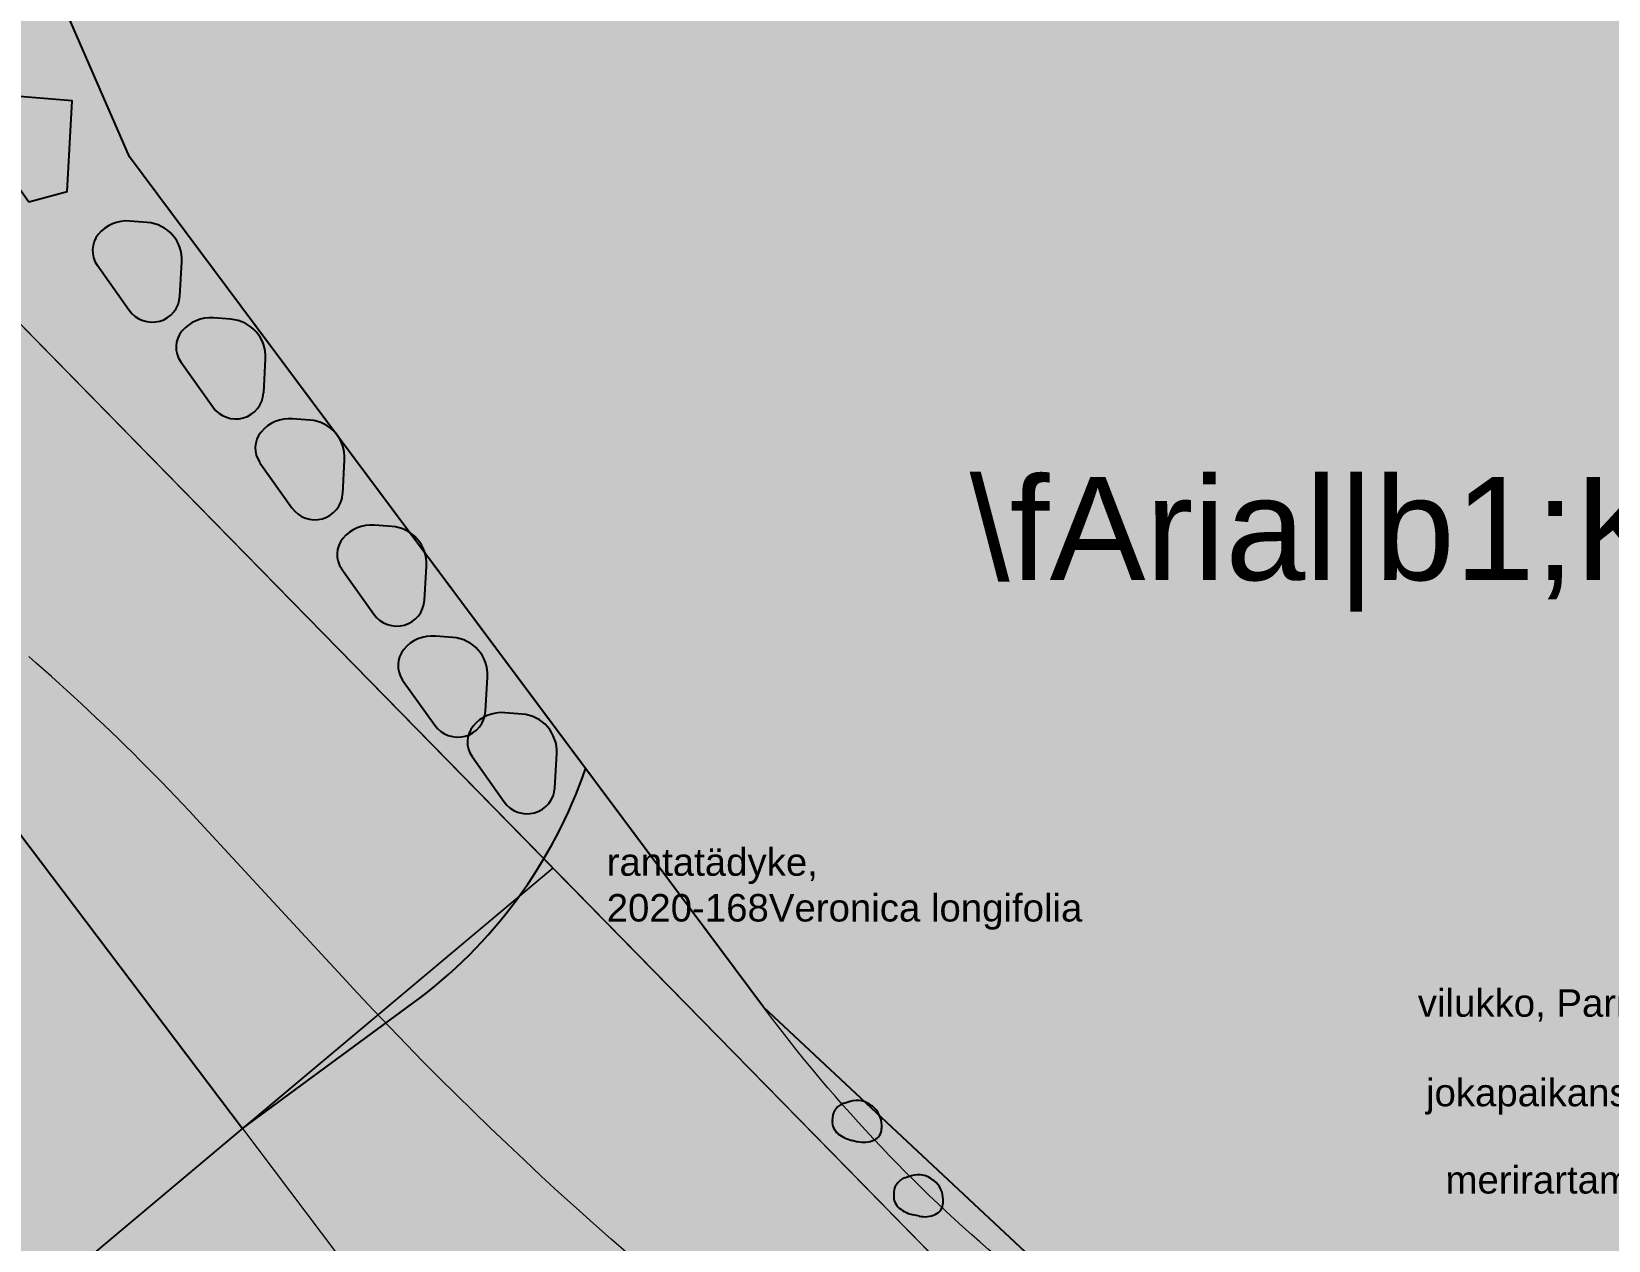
# Model space of a CAD drawing. Header units: metres. Extents: x 68582 to 69192, y 19191 to 19633.
# Drawn here: x 68836.67 to 68848.23, y 19422.76 to 19431.63 of the extents above; entities that cross this region are included whole.
import ezdxf

# ---------------------------------------------------------------- set-up
doc = ezdxf.new("R2010")
doc.units = ezdxf.units.M
doc.layers.get('0').update_dxf_attribs({"lineweight": 15})
doc.layers.add('Kasvillisuus', color=7, linetype='Continuous', lineweight=5)
doc.layers.add('None', color=7, linetype='Continuous', lineweight=5)
doc.styles.add('Arial', font='arial.ttf')

msp = doc.modelspace()

# ---------------------------------------------------------------- hatches: boundary and pattern name
at = {"true_color": 0xd1f0d1, "transparency": 33554687}
msp.add_hatch(color=254, dxfattribs=at).paths.add_polyline_path([(68588.122, 19191.443), (69192.296, 19191.443), (69192.296, 19628.232), (68588.122, 19628.232)], flags=0)
at = {"true_color": 0xffffff, "transparency": 33554687}
for points in [[(68808.569, 19421.48), (68810.969, 19421.334), (68817.46, 19423.44), (68821.08, 19426.27), (68819.7, 19431.4), (68816.1, 19439.6), (68820.697, 19440.086), (68821.08, 19439.982), (68821.624, 19440.203), (68821.921, 19440.66), (68823.518, 19444.501), (68825, 19444.618), (68828.442, 19443.091), (68830.454, 19442.168), (68827.992, 19439.791), (68827.326, 19437.472), (68827.898, 19434.103), (68828.007, 19433.869), (68828.715, 19433.53), (68829.106, 19433.484), (68834.33, 19439.275), (68837.091, 19440.59), (68840.808, 19441.718), (68841.8, 19439), (68839.7, 19438.1), (68835.6, 19434.8), (68834.7, 19432.8), (68835.1, 19431), (68840.496, 19425.49), (68838.219, 19423.58), (68835.136, 19420.991), (68832.917, 19423.183), (68831.316, 19424.433), (68830.601, 19424.494), (68827.702, 19423.479), (68826.712, 19422.889), (68825.308, 19422.423), (68824.014, 19421.885), (68823.664, 19421.359), (68822.141, 19420.424), (68820.711, 19419.916), (68819.817, 19419.384), (68819.464, 19419.002), (68819.569, 19416.869), (68820.647, 19414.953), (68821.216, 19414.438), (68820.68, 19412.69), (68816.445, 19413.091), (68814.393, 19413.286), (68814.393, 19414.438), (68814.835, 19414.4), (68816.131, 19414.699), (68817.336, 19415.42), (68817.343, 19415.689), (68816.502, 19416.568), (68816.173, 19416.858), (68815.855, 19416.858), (68815.193, 19416.486), (68814.237, 19415.934), (68813.581, 19415.555), (68813.417, 19415.309)], [(68825.356, 19422.439), (68826.712, 19422.889), (68826.613, 19422.697), (68826.6, 19422.089), (68826.186, 19420.869), (68824.949, 19418.711), (68824.873, 19418.522), (68824.976, 19418.345), (68825.259, 19418.181), (68825.562, 19418.117), (68831.874, 19418.787), (68832.577, 19419.002), (68834.253, 19419.967), (68835.072, 19420.798), (68835.136, 19420.991), (68840.496, 19425.49), (68844.6, 19421.3), (68850.322, 19419.662), (68850.306, 19419.36), (68850.399, 19419.074), (68849.644, 19418.748), (68849.222, 19418.519), (68848.983, 19418.117), (68849.205, 19417.419), (68849.649, 19416.501), (68849.614, 19415.113), (68849.591, 19414.193), (68847.342, 19414.571), (68845.807, 19414.869), (68845.631, 19414.837), (68845.321, 19414.556), (68845.219, 19414.213), (68845.372, 19413.89), (68846.211, 19413.123), (68846.211, 19410.8), (68820.68, 19412.69), (68821.216, 19414.438), (68822.576, 19414.4), (68823.772, 19414.4), (68832.953, 19413.865), (68833.148, 19413.929), (68834.894, 19416.266), (68835.658, 19417.801), (68835.772, 19418.233), (68835.752, 19419.966), (68835.772, 19420.116), (68835.505, 19420.164), (68835.235, 19419.988), (68834.601, 19419.637), (68832.584, 19418.546), (68825.775, 19417.704), (68824.903, 19417.59), (68823.927, 19417.829), (68824.32, 19418.834), (68825.663, 19421.271), (68825.821, 19422.083), (68825.797, 19422.26), (68825.677, 19422.394), (68825.308, 19422.423)]]:
    msp.add_hatch(color=7, dxfattribs=at).paths.add_polyline_path(points, flags=0)
at = {"layer": 'None', "linetype": 'Continuous', "lineweight": 0, "true_color": 0xa6caf0, "transparency": 33554687}
for points in [[(68835.6, 19434.8), (68839.7, 19438.1), (68841.8, 19439), (68849.6, 19440.1), (68853.8, 19438.8), (68860, 19433.5), (68861.5, 19429.6), (68861.2, 19426.5), (68858.6, 19422.1), (68856, 19420.1), (68852.4, 19419.2), (68847.9, 19420.2), (68844.6, 19421.3), (68835.1, 19431), (68834.7, 19432.8)], [(68836.723, 19432.243), (68836.889, 19433.81), (68837.295, 19434.237), (68837.714, 19434.65), (68838.148, 19435.048), (68838.594, 19435.432), (68839.054, 19435.801), (68839.525, 19436.154), (68840.008, 19436.491), (68840.502, 19436.811), (68841.007, 19437.114), (68841.522, 19437.401), (68842.045, 19437.67), (68842.578, 19437.921), (68843.119, 19438.154), (68843.667, 19438.369), (68844.222, 19438.565), (68844.784, 19438.743), (68845.351, 19438.901), (68846.78, 19439.274), (68849.5, 19440.04), (68853.84, 19438.84), (68859.85, 19433.57), (68861.42, 19429.79), (68861.27, 19426.61), (68858.67, 19422.21), (68855.87, 19419.91), (68854.621, 19419.691), (68852.831, 19420.107), (68850.535, 19420.656), (68849.341, 19420.729), (68848.06, 19420.11), (68844.961, 19421.739), (68842.04, 19424.47), (68837.39, 19430.708)]]:
    msp.add_hatch(color=151, dxfattribs=at).paths.add_polyline_path(points, flags=0)
at = {"layer": 'None', "linetype": 'Continuous', "lineweight": 0, "true_color": 0xccffcc, "transparency": 33554687}
for points in [[(68842.585, 19423.543), (68842.592, 19423.538), (68842.598, 19423.533), (68842.605, 19423.529), (68842.612, 19423.524), (68842.619, 19423.52), (68842.626, 19423.516), (68842.633, 19423.513), (68842.641, 19423.509), (68842.648, 19423.506), (68842.656, 19423.503), (68842.664, 19423.5), (68842.671, 19423.498), (68842.679, 19423.496), (68842.687, 19423.494), (68842.732, 19423.484), (68842.739, 19423.483), (68842.745, 19423.482), (68842.752, 19423.481), (68842.758, 19423.48), (68842.765, 19423.48), (68842.772, 19423.48), (68842.778, 19423.48), (68842.785, 19423.48), (68842.791, 19423.48), (68842.798, 19423.481), (68842.805, 19423.482), (68842.811, 19423.483), (68842.818, 19423.485), (68842.824, 19423.486), (68842.83, 19423.488), (68842.837, 19423.49), (68842.843, 19423.493), (68842.849, 19423.495), (68842.852, 19423.497), (68842.855, 19423.498), (68842.858, 19423.499), (68842.861, 19423.501), (68842.863, 19423.503), (68842.866, 19423.505), (68842.869, 19423.506), (68842.871, 19423.508), (68842.874, 19423.511), (68842.876, 19423.513), (68842.878, 19423.515), (68842.88, 19423.517), (68842.883, 19423.52), (68842.885, 19423.522), (68842.887, 19423.525), (68842.889, 19423.527), (68842.89, 19423.53), (68842.892, 19423.533), (68842.894, 19423.535), (68842.895, 19423.538), (68842.897, 19423.541), (68842.898, 19423.544), (68842.899, 19423.547), (68842.9, 19423.55), (68842.901, 19423.553), (68842.902, 19423.556), (68842.903, 19423.559), (68842.904, 19423.562), (68842.904, 19423.565), (68842.905, 19423.569), (68842.905, 19423.572), (68842.906, 19423.575), (68842.906, 19423.578), (68842.906, 19423.581), (68842.906, 19423.605), (68842.906, 19423.611), (68842.905, 19423.617), (68842.905, 19423.623), (68842.904, 19423.629), (68842.903, 19423.635), (68842.902, 19423.641), (68842.901, 19423.647), (68842.899, 19423.653), (68842.897, 19423.659), (68842.895, 19423.665), (68842.893, 19423.671), (68842.891, 19423.676), (68842.888, 19423.682), (68842.886, 19423.687), (68842.883, 19423.693), (68842.88, 19423.698), (68842.876, 19423.703), (68842.873, 19423.708), (68842.869, 19423.713), (68842.865, 19423.718), (68842.862, 19423.723), (68842.857, 19423.727), (68842.853, 19423.732), (68842.849, 19423.736), (68842.844, 19423.74), (68842.839, 19423.744), (68842.834, 19423.748), (68842.829, 19423.752), (68842.825, 19423.755), (68842.82, 19423.759), (68842.815, 19423.762), (68842.81, 19423.765), (68842.805, 19423.767), (68842.8, 19423.77), (68842.794, 19423.772), (68842.789, 19423.775), (68842.783, 19423.777), (68842.778, 19423.778), (68842.772, 19423.78), (68842.767, 19423.782), (68842.761, 19423.783), (68842.755, 19423.784), (68842.749, 19423.785), (68842.744, 19423.786), (68842.738, 19423.786), (68842.732, 19423.786), (68842.726, 19423.787), (68842.72, 19423.786), (68842.714, 19423.786), (68842.709, 19423.786), (68842.703, 19423.785), (68842.697, 19423.784), (68842.691, 19423.783), (68842.686, 19423.782), (68842.68, 19423.78), (68842.674, 19423.779), (68842.63, 19423.765), (68842.626, 19423.763), (68842.622, 19423.762), (68842.618, 19423.76), (68842.614, 19423.759), (68842.611, 19423.757), (68842.607, 19423.755), (68842.604, 19423.753), (68842.6, 19423.751), (68842.597, 19423.749), (68842.594, 19423.746), (68842.59, 19423.744), (68842.587, 19423.741), (68842.584, 19423.739), (68842.581, 19423.736), (68842.578, 19423.733), (68842.576, 19423.73), (68842.573, 19423.727), (68842.571, 19423.724), (68842.568, 19423.72), (68842.566, 19423.717), (68842.564, 19423.714), (68842.562, 19423.71), (68842.56, 19423.706), (68842.558, 19423.703), (68842.556, 19423.699), (68842.554, 19423.695), (68842.553, 19423.692), (68842.552, 19423.688), (68842.55, 19423.684), (68842.549, 19423.68), (68842.548, 19423.676), (68842.548, 19423.672), (68842.547, 19423.668), (68842.546, 19423.664), (68842.546, 19423.66), (68842.544, 19423.637), (68842.544, 19423.633), (68842.544, 19423.63), (68842.544, 19423.626), (68842.544, 19423.622), (68842.544, 19423.618), (68842.545, 19423.614), (68842.545, 19423.611), (68842.546, 19423.607), (68842.547, 19423.603), (68842.548, 19423.599), (68842.549, 19423.596), (68842.55, 19423.592), (68842.552, 19423.589), (68842.553, 19423.585), (68842.555, 19423.582), (68842.556, 19423.578), (68842.558, 19423.575), (68842.56, 19423.571), (68842.562, 19423.568), (68842.564, 19423.565), (68842.566, 19423.562), (68842.569, 19423.559), (68842.571, 19423.556), (68842.574, 19423.553), (68842.577, 19423.551), (68842.579, 19423.548), (68842.582, 19423.545)], [(68843.035, 19422.998), (68843.042, 19422.993), (68843.048, 19422.988), (68843.055, 19422.983), (68843.062, 19422.979), (68843.069, 19422.975), (68843.076, 19422.971), (68843.083, 19422.967), (68843.091, 19422.964), (68843.098, 19422.961), (68843.106, 19422.958), (68843.114, 19422.955), (68843.121, 19422.953), (68843.129, 19422.951), (68843.137, 19422.949), (68843.182, 19422.939), (68843.189, 19422.938), (68843.195, 19422.936), (68843.202, 19422.936), (68843.208, 19422.935), (68843.215, 19422.935), (68843.222, 19422.934), (68843.228, 19422.934), (68843.235, 19422.935), (68843.241, 19422.935), (68843.248, 19422.936), (68843.255, 19422.937), (68843.261, 19422.938), (68843.268, 19422.94), (68843.274, 19422.941), (68843.28, 19422.943), (68843.287, 19422.945), (68843.293, 19422.947), (68843.299, 19422.95), (68843.302, 19422.951), (68843.305, 19422.953), (68843.308, 19422.954), (68843.311, 19422.956), (68843.313, 19422.958), (68843.316, 19422.959), (68843.319, 19422.961), (68843.321, 19422.963), (68843.324, 19422.965), (68843.326, 19422.967), (68843.328, 19422.97), (68843.33, 19422.972), (68843.333, 19422.974), (68843.335, 19422.977), (68843.337, 19422.979), (68843.339, 19422.982), (68843.34, 19422.985), (68843.342, 19422.987), (68843.344, 19422.99), (68843.345, 19422.993), (68843.347, 19422.996), (68843.348, 19422.999), (68843.349, 19423.002), (68843.35, 19423.005), (68843.351, 19423.008), (68843.352, 19423.011), (68843.353, 19423.014), (68843.354, 19423.017), (68843.354, 19423.02), (68843.355, 19423.023), (68843.355, 19423.027), (68843.356, 19423.03), (68843.356, 19423.033), (68843.356, 19423.036), (68843.356, 19423.06), (68843.356, 19423.066), (68843.355, 19423.072), (68843.355, 19423.078), (68843.354, 19423.084), (68843.353, 19423.09), (68843.352, 19423.096), (68843.351, 19423.102), (68843.349, 19423.108), (68843.347, 19423.114), (68843.345, 19423.12), (68843.343, 19423.125), (68843.341, 19423.131), (68843.338, 19423.137), (68843.336, 19423.142), (68843.333, 19423.148), (68843.33, 19423.153), (68843.326, 19423.158), (68843.323, 19423.163), (68843.319, 19423.168), (68843.315, 19423.173), (68843.312, 19423.177), (68843.307, 19423.182), (68843.303, 19423.186), (68843.299, 19423.191), (68843.294, 19423.195), (68843.289, 19423.199), (68843.284, 19423.203), (68843.279, 19423.207), (68843.275, 19423.21), (68843.27, 19423.213), (68843.265, 19423.216), (68843.26, 19423.219), (68843.255, 19423.222), (68843.25, 19423.225), (68843.244, 19423.227), (68843.239, 19423.229), (68843.233, 19423.231), (68843.228, 19423.233), (68843.222, 19423.235), (68843.217, 19423.236), (68843.211, 19423.238), (68843.205, 19423.239), (68843.199, 19423.24), (68843.194, 19423.24), (68843.188, 19423.241), (68843.182, 19423.241), (68843.176, 19423.241), (68843.17, 19423.241), (68843.164, 19423.241), (68843.159, 19423.24), (68843.153, 19423.24), (68843.147, 19423.239), (68843.141, 19423.238), (68843.136, 19423.237), (68843.13, 19423.235), (68843.124, 19423.233), (68843.08, 19423.219), (68843.076, 19423.218), (68843.072, 19423.217), (68843.068, 19423.215), (68843.064, 19423.214), (68843.061, 19423.212), (68843.057, 19423.21), (68843.054, 19423.208), (68843.05, 19423.206), (68843.047, 19423.203), (68843.044, 19423.201), (68843.04, 19423.199), (68843.037, 19423.196), (68843.034, 19423.193), (68843.031, 19423.19), (68843.028, 19423.188), (68843.026, 19423.185), (68843.023, 19423.181), (68843.021, 19423.178), (68843.018, 19423.175), (68843.016, 19423.172), (68843.014, 19423.168), (68843.012, 19423.165), (68843.01, 19423.161), (68843.008, 19423.158), (68843.006, 19423.154), (68843.004, 19423.15), (68843.003, 19423.146), (68843.002, 19423.143), (68843, 19423.139), (68842.999, 19423.135), (68842.998, 19423.131), (68842.998, 19423.127), (68842.997, 19423.123), (68842.996, 19423.119), (68842.996, 19423.115), (68842.994, 19423.092), (68842.994, 19423.088), (68842.994, 19423.084), (68842.994, 19423.081), (68842.994, 19423.077), (68842.994, 19423.073), (68842.995, 19423.069), (68842.995, 19423.065), (68842.996, 19423.062), (68842.997, 19423.058), (68842.998, 19423.054), (68842.999, 19423.05), (68843, 19423.047), (68843.002, 19423.043), (68843.003, 19423.04), (68843.005, 19423.036), (68843.006, 19423.033), (68843.008, 19423.029), (68843.01, 19423.026), (68843.012, 19423.023), (68843.014, 19423.02), (68843.016, 19423.017), (68843.019, 19423.014), (68843.021, 19423.011), (68843.024, 19423.008), (68843.027, 19423.005), (68843.029, 19423.003), (68843.032, 19423)]]:
    msp.add_hatch(color=254, dxfattribs=at).paths.add_polyline_path(points, flags=0)
at = {"layer": 'None', "linetype": 'Continuous', "lineweight": 0, "true_color": 0xbbbbbb, "transparency": 33554687}
for points in [[(68839.164, 19423.212), (68839.176, 19423.211), (68839.188, 19423.21), (68839.201, 19423.21), (68839.213, 19423.21), (68839.225, 19423.21), (68839.237, 19423.211), (68839.249, 19423.213), (68839.261, 19423.214), (68839.272, 19423.217), (68839.284, 19423.219), (68839.296, 19423.222), (68839.308, 19423.226), (68839.319, 19423.229), (68839.33, 19423.234), (68839.341, 19423.238), (68839.352, 19423.243), (68839.357, 19423.245), (68839.361, 19423.248), (68839.366, 19423.25), (68839.37, 19423.253), (68839.374, 19423.256), (68839.378, 19423.258), (68839.382, 19423.261), (68839.386, 19423.265), (68839.389, 19423.268), (68839.393, 19423.271), (68839.396, 19423.275), (68839.4, 19423.279), (68839.403, 19423.282), (68839.406, 19423.286), (68839.409, 19423.29), (68839.412, 19423.294), (68839.414, 19423.299), (68839.417, 19423.303), (68839.419, 19423.307), (68839.421, 19423.312), (68839.423, 19423.316), (68839.425, 19423.321), (68839.427, 19423.326), (68839.429, 19423.33), (68839.43, 19423.335), (68839.431, 19423.34), (68839.432, 19423.345), (68839.433, 19423.349), (68839.434, 19423.354), (68839.435, 19423.359), (68839.435, 19423.364), (68839.435, 19423.369), (68839.436, 19423.374), (68839.435, 19423.379), (68839.435, 19423.384), (68839.433, 19423.411), (68839.432, 19423.421), (68839.431, 19423.43), (68839.43, 19423.44), (68839.428, 19423.449), (68839.426, 19423.458), (68839.423, 19423.468), (68839.421, 19423.477), (68839.417, 19423.486), (68839.414, 19423.495), (68839.41, 19423.503), (68839.406, 19423.512), (68839.402, 19423.521), (68839.397, 19423.529), (68839.392, 19423.537), (68839.387, 19423.545), (68839.382, 19423.553), (68839.376, 19423.561), (68839.37, 19423.568), (68839.364, 19423.575), (68839.357, 19423.582), (68839.35, 19423.589), (68839.344, 19423.596), (68839.33, 19423.608), (68839.316, 19423.619), (68839.301, 19423.63), (68839.287, 19423.641), (68839.271, 19423.651), (68839.256, 19423.661), (68839.24, 19423.67), (68839.224, 19423.678), (68839.208, 19423.686), (68839.191, 19423.694), (68839.175, 19423.701), (68839.158, 19423.707), (68839.101, 19423.728), (68839.096, 19423.73), (68839.091, 19423.731), (68839.085, 19423.733), (68839.08, 19423.734), (68839.075, 19423.735), (68839.07, 19423.736), (68839.064, 19423.737), (68839.059, 19423.737), (68839.053, 19423.737), (68839.048, 19423.737), (68839.043, 19423.737), (68839.037, 19423.737), (68839.032, 19423.737), (68839.027, 19423.736), (68839.021, 19423.735), (68839.016, 19423.734), (68839.011, 19423.733), (68839.006, 19423.731), (68839, 19423.73), (68838.995, 19423.728), (68838.99, 19423.726), (68838.985, 19423.724), (68838.981, 19423.722), (68838.976, 19423.719), (68838.971, 19423.717), (68838.966, 19423.714), (68838.962, 19423.711), (68838.958, 19423.708), (68838.953, 19423.705), (68838.949, 19423.701), (68838.945, 19423.698), (68838.941, 19423.694), (68838.937, 19423.69), (68838.934, 19423.686), (68838.93, 19423.682), (68838.927, 19423.678), (68838.923, 19423.674), (68838.92, 19423.67), (68838.917, 19423.665), (68838.915, 19423.66), (68838.912, 19423.656), (68838.91, 19423.651), (68838.907, 19423.646), (68838.905, 19423.641), (68838.903, 19423.636), (68838.901, 19423.631), (68838.9, 19423.626), (68838.898, 19423.621), (68838.892, 19423.595), (68838.89, 19423.586), (68838.888, 19423.576), (68838.886, 19423.566), (68838.885, 19423.556), (68838.884, 19423.546), (68838.884, 19423.536), (68838.883, 19423.526), (68838.883, 19423.516), (68838.884, 19423.506), (68838.885, 19423.495), (68838.886, 19423.485), (68838.887, 19423.475), (68838.889, 19423.466), (68838.891, 19423.456), (68838.894, 19423.446), (68838.897, 19423.436), (68838.9, 19423.427), (68838.903, 19423.417), (68838.907, 19423.408), (68838.911, 19423.399), (68838.916, 19423.39), (68838.921, 19423.381), (68838.926, 19423.372), (68838.931, 19423.364), (68838.937, 19423.355), (68838.943, 19423.347), (68838.949, 19423.339), (68838.971, 19423.312), (68838.977, 19423.305), (68838.983, 19423.298), (68838.989, 19423.291), (68838.996, 19423.285), (68839.003, 19423.279), (68839.01, 19423.273), (68839.017, 19423.267), (68839.024, 19423.262), (68839.032, 19423.256), (68839.04, 19423.251), (68839.048, 19423.247), (68839.056, 19423.242), (68839.064, 19423.238), (68839.072, 19423.234), (68839.081, 19423.231), (68839.089, 19423.228), (68839.098, 19423.225), (68839.107, 19423.222), (68839.116, 19423.22), (68839.125, 19423.217), (68839.134, 19423.216), (68839.143, 19423.214), (68839.152, 19423.213)], [(68839.796, 19423.379), (68839.804, 19423.378), (68839.812, 19423.378), (68839.82, 19423.377), (68839.828, 19423.377), (68839.836, 19423.378), (68839.844, 19423.378), (68839.852, 19423.379), (68839.86, 19423.38), (68839.868, 19423.382), (68839.875, 19423.383), (68839.883, 19423.385), (68839.891, 19423.387), (68839.898, 19423.39), (68839.906, 19423.392), (68839.913, 19423.395), (68839.921, 19423.399), (68839.928, 19423.402), (68839.931, 19423.404), (68839.934, 19423.406), (68839.937, 19423.407), (68839.94, 19423.409), (68839.943, 19423.412), (68839.946, 19423.414), (68839.949, 19423.416), (68839.952, 19423.418), (68839.954, 19423.421), (68839.957, 19423.423), (68839.959, 19423.426), (68839.962, 19423.429), (68839.964, 19423.432), (68839.966, 19423.435), (68839.968, 19423.438), (68839.97, 19423.441), (68839.972, 19423.444), (68839.974, 19423.447), (68839.975, 19423.45), (68839.977, 19423.453), (68839.978, 19423.457), (68839.98, 19423.46), (68839.981, 19423.464), (68839.982, 19423.467), (68839.983, 19423.471), (68839.984, 19423.474), (68839.984, 19423.478), (68839.985, 19423.481), (68839.985, 19423.485), (68839.986, 19423.488), (68839.986, 19423.492), (68839.986, 19423.496), (68839.986, 19423.499), (68839.986, 19423.503), (68839.984, 19423.529), (68839.983, 19423.535), (68839.983, 19423.542), (68839.982, 19423.549), (68839.98, 19423.556), (68839.979, 19423.563), (68839.977, 19423.569), (68839.975, 19423.576), (68839.973, 19423.582), (68839.971, 19423.589), (68839.968, 19423.595), (68839.965, 19423.601), (68839.962, 19423.608), (68839.959, 19423.614), (68839.956, 19423.62), (68839.952, 19423.625), (68839.948, 19423.631), (68839.944, 19423.637), (68839.94, 19423.642), (68839.936, 19423.647), (68839.931, 19423.653), (68839.927, 19423.658), (68839.922, 19423.662), (68839.912, 19423.671), (68839.902, 19423.68), (68839.892, 19423.688), (68839.882, 19423.696), (68839.871, 19423.703), (68839.86, 19423.71), (68839.849, 19423.717), (68839.838, 19423.724), (68839.826, 19423.73), (68839.815, 19423.735), (68839.803, 19423.741), (68839.791, 19423.745), (68839.752, 19423.76), (68839.749, 19423.761), (68839.746, 19423.763), (68839.742, 19423.764), (68839.739, 19423.764), (68839.735, 19423.765), (68839.731, 19423.766), (68839.728, 19423.766), (68839.724, 19423.767), (68839.72, 19423.767), (68839.717, 19423.767), (68839.713, 19423.767), (68839.71, 19423.767), (68839.706, 19423.767), (68839.702, 19423.766), (68839.699, 19423.766), (68839.695, 19423.765), (68839.691, 19423.765), (68839.688, 19423.764), (68839.684, 19423.763), (68839.681, 19423.762), (68839.677, 19423.76), (68839.674, 19423.759), (68839.671, 19423.758), (68839.667, 19423.756), (68839.664, 19423.754), (68839.661, 19423.752), (68839.658, 19423.75), (68839.655, 19423.748), (68839.652, 19423.746), (68839.649, 19423.744), (68839.646, 19423.742), (68839.644, 19423.739), (68839.641, 19423.737), (68839.638, 19423.734), (68839.636, 19423.731), (68839.634, 19423.729), (68839.631, 19423.726), (68839.629, 19423.723), (68839.627, 19423.72), (68839.625, 19423.717), (68839.623, 19423.714), (68839.622, 19423.71), (68839.62, 19423.707), (68839.618, 19423.704), (68839.617, 19423.7), (68839.616, 19423.697), (68839.615, 19423.694), (68839.614, 19423.69), (68839.613, 19423.687), (68839.607, 19423.66), (68839.605, 19423.653), (68839.603, 19423.645), (68839.602, 19423.638), (68839.602, 19423.63), (68839.601, 19423.623), (68839.601, 19423.615), (68839.6, 19423.608), (68839.601, 19423.6), (68839.601, 19423.592), (68839.602, 19423.585), (68839.603, 19423.577), (68839.604, 19423.57), (68839.605, 19423.562), (68839.607, 19423.555), (68839.609, 19423.547), (68839.611, 19423.54), (68839.614, 19423.533), (68839.616, 19423.526), (68839.619, 19423.519), (68839.623, 19423.512), (68839.626, 19423.505), (68839.63, 19423.498), (68839.634, 19423.492), (68839.638, 19423.485), (68839.642, 19423.479), (68839.646, 19423.473), (68839.664, 19423.451), (68839.668, 19423.446), (68839.672, 19423.441), (68839.676, 19423.436), (68839.681, 19423.432), (68839.685, 19423.427), (68839.69, 19423.423), (68839.695, 19423.419), (68839.7, 19423.415), (68839.705, 19423.411), (68839.71, 19423.408), (68839.716, 19423.404), (68839.722, 19423.401), (68839.727, 19423.398), (68839.733, 19423.395), (68839.739, 19423.393), (68839.745, 19423.39), (68839.751, 19423.388), (68839.757, 19423.386), (68839.763, 19423.385), (68839.769, 19423.383), (68839.776, 19423.382), (68839.782, 19423.381), (68839.788, 19423.38)], [(68840.486, 19422.908), (68840.501, 19422.907), (68840.515, 19422.906), (68840.53, 19422.906), (68840.544, 19422.907), (68840.559, 19422.908), (68840.573, 19422.909), (68840.587, 19422.911), (68840.602, 19422.913), (68840.616, 19422.916), (68840.63, 19422.919), (68840.644, 19422.923), (68840.658, 19422.927), (68840.672, 19422.932), (68840.678, 19422.934), (68840.681, 19422.935), (68840.685, 19422.937), (68840.689, 19422.939), (68840.692, 19422.94), (68840.696, 19422.942), (68840.699, 19422.944), (68840.703, 19422.946), (68840.706, 19422.949), (68840.709, 19422.951), (68840.712, 19422.954), (68840.715, 19422.956), (68840.718, 19422.959), (68840.721, 19422.962), (68840.724, 19422.965), (68840.727, 19422.968), (68840.729, 19422.971), (68840.732, 19422.974), (68840.734, 19422.977), (68840.736, 19422.98), (68840.738, 19422.984), (68840.74, 19422.987), (68840.742, 19422.991), (68840.744, 19422.995), (68840.745, 19422.998), (68840.747, 19423.002), (68840.748, 19423.006), (68840.749, 19423.01), (68840.751, 19423.013), (68840.751, 19423.017), (68840.752, 19423.021), (68840.753, 19423.025), (68840.753, 19423.029), (68840.754, 19423.033), (68840.754, 19423.037), (68840.754, 19423.041), (68840.754, 19423.045), (68840.754, 19423.049), (68840.754, 19423.053), (68840.753, 19423.059), (68840.752, 19423.066), (68840.751, 19423.072), (68840.75, 19423.078), (68840.748, 19423.085), (68840.746, 19423.091), (68840.744, 19423.097), (68840.742, 19423.103), (68840.74, 19423.109), (68840.737, 19423.115), (68840.734, 19423.121), (68840.731, 19423.126), (68840.728, 19423.132), (68840.725, 19423.138), (68840.721, 19423.143), (68840.717, 19423.148), (68840.714, 19423.153), (68840.709, 19423.158), (68840.705, 19423.163), (68840.701, 19423.168), (68840.696, 19423.172), (68840.692, 19423.177), (68840.687, 19423.181), (68840.682, 19423.185), (68840.677, 19423.189), (68840.671, 19423.193), (68840.663, 19423.198), (68840.646, 19423.209), (68840.629, 19423.219), (68840.612, 19423.229), (68840.595, 19423.238), (68840.577, 19423.247), (68840.559, 19423.255), (68840.54, 19423.262), (68840.522, 19423.269), (68840.503, 19423.275), (68840.484, 19423.281), (68840.384, 19423.308), (68840.38, 19423.309), (68840.375, 19423.31), (68840.37, 19423.311), (68840.365, 19423.311), (68840.361, 19423.312), (68840.356, 19423.312), (68840.351, 19423.313), (68840.346, 19423.313), (68840.341, 19423.312), (68840.336, 19423.312), (68840.332, 19423.312), (68840.327, 19423.311), (68840.322, 19423.31), (68840.317, 19423.309), (68840.313, 19423.308), (68840.308, 19423.307), (68840.303, 19423.305), (68840.299, 19423.304), (68840.294, 19423.302), (68840.29, 19423.3), (68840.285, 19423.298), (68840.281, 19423.296), (68840.277, 19423.294), (68840.273, 19423.291), (68840.269, 19423.288), (68840.265, 19423.286), (68840.261, 19423.283), (68840.257, 19423.28), (68840.253, 19423.277), (68840.25, 19423.273), (68840.246, 19423.27), (68840.243, 19423.266), (68840.24, 19423.263), (68840.237, 19423.259), (68840.234, 19423.255), (68840.231, 19423.251), (68840.229, 19423.247), (68840.226, 19423.243), (68840.224, 19423.239), (68840.221, 19423.234), (68840.219, 19423.23), (68840.217, 19423.226), (68840.216, 19423.221), (68840.214, 19423.217), (68840.212, 19423.211), (68840.21, 19423.204), (68840.208, 19423.198), (68840.207, 19423.191), (68840.205, 19423.185), (68840.204, 19423.178), (68840.203, 19423.171), (68840.203, 19423.164), (68840.202, 19423.157), (68840.202, 19423.151), (68840.202, 19423.144), (68840.202, 19423.137), (68840.203, 19423.13), (68840.204, 19423.123), (68840.205, 19423.117), (68840.206, 19423.11), (68840.207, 19423.103), (68840.209, 19423.097), (68840.211, 19423.09), (68840.213, 19423.084), (68840.215, 19423.077), (68840.218, 19423.071), (68840.221, 19423.065), (68840.224, 19423.059), (68840.227, 19423.053), (68840.231, 19423.047), (68840.234, 19423.041), (68840.238, 19423.035), (68840.242, 19423.03), (68840.246, 19423.024), (68840.251, 19423.019), (68840.255, 19423.014), (68840.26, 19423.009), (68840.265, 19423.005), (68840.276, 19422.995), (68840.284, 19422.987), (68840.292, 19422.98), (68840.301, 19422.974), (68840.309, 19422.967), (68840.318, 19422.961), (68840.327, 19422.956), (68840.337, 19422.95), (68840.346, 19422.945), (68840.356, 19422.94), (68840.366, 19422.936), (68840.376, 19422.932), (68840.386, 19422.928), (68840.396, 19422.924), (68840.406, 19422.921), (68840.417, 19422.918), (68840.427, 19422.916), (68840.438, 19422.914), (68840.448, 19422.912), (68840.459, 19422.91), (68840.47, 19422.909)]]:
    msp.add_hatch(color=9, dxfattribs=at).paths.add_polyline_path(points, flags=0)

# ---------------------------------------------------------------- linework, layer by layer
at = {"color": 7, "true_color": 0xffffff, "transparency": 33554687}
for points in [[(68834.7, 19432.8), (68835.1, 19431), (68840.496, 19425.49), (68838.219, 19423.58), (68835.136, 19420.991), (68832.917, 19423.183), (68831.316, 19424.433), (68830.601, 19424.494), (68827.702, 19423.479), (68826.712, 19422.889)], [(68825.562, 19418.117), (68831.874, 19418.787), (68832.577, 19419.002), (68834.253, 19419.967), (68835.072, 19420.798), (68835.136, 19420.991), (68840.496, 19425.49), (68844.6, 19421.3), (68850.322, 19419.662)]]:
    msp.add_lwpolyline(points, dxfattribs=at)
at = {"layer": 'Kasvillisuus'}
msp.add_open_spline([(68836.369, 19452.69), (68834.7, 19452.703), (68831.611, 19452.404), (68826.838, 19453.389), (68824.947, 19449.425), (68826.702, 19446.532), (68825.176, 19443.95), (68823.16, 19442.319), (68822.225, 19439.851), (68820.525, 19437.586), (68820.279, 19434.218), (68821.948, 19430.538), (68824.33, 19427.648), (68825.67, 19422.925), (68829.336, 19425.362), (68832.298, 19426.843), (68832.737, 19430.111), (68831.406, 19434.031), (68827.917, 19431.482), (68826.818, 19435.152), (68826.478, 19437.819), (68827.588, 19440.961), (68830.998, 19443.266), (68835.93, 19443.13), (68840.882, 19443.936), (68846.465, 19441.057), (68848.191, 19446.385), (68848.069, 19449.781), (68846.322, 19453.73), (68841.335, 19452.294), (68838.179, 19452.676), (68836.369, 19452.69)], degree=3, knots=[0, 0, 0, 0, 5.193554, 9.583382, 12.399215, 16.153619, 18.483362, 20.607863, 23.918082, 26.146432, 28.982421, 33.541697, 37.661655, 41.153683, 44.65856, 47.688867, 51.03171, 54.060351, 56.691055, 59.477319, 62.422274, 65.503815, 68.711126, 74.098034, 79.723163, 84.358461, 88.777903, 92.437694, 95.470879, 99.697037, 105.326686, 105.326686, 105.326686, 105.326686], dxfattribs=at)
at = {"layer": 'None', "color": 7, "linetype": 'Continuous', "lineweight": 25, "transparency": 33554687}
for p, q in [((68837.39, 19430.708), (68836.723, 19432.243)), ((68837.39, 19430.708), (68836.723, 19432.243)), ((68840.735, 19426.22), (68837.39, 19430.708)), ((68842.04, 19424.47), (68837.39, 19430.708)), ((68837.521, 19430.226), (68837.393, 19430.236)), ((68837.154, 19429.914), (68837.388, 19429.582)), ((68837.761, 19429.685), (68837.775, 19429.936)), ((68838.134, 19429.516), (68838.007, 19429.526)), ((68837.767, 19429.204), (68838.002, 19428.873)), ((68838.375, 19428.976), (68838.388, 19429.226)), ((68834.05, 19429.1), (68838.219, 19423.58)), ((68838.714, 19428.776), (68838.587, 19428.786)), ((68838.347, 19428.464), (68838.582, 19428.133)), ((68838.955, 19428.236), (68838.968, 19428.486)), ((68839.314, 19427.996), (68839.187, 19428.006)), ((68839.555, 19427.456), (68839.568, 19427.706)), ((68838.947, 19427.684), (68839.182, 19427.353)), ((68839.761, 19427.182), (68839.634, 19427.192)), ((68840.001, 19426.641), (68840.015, 19426.892)), ((68839.394, 19426.87), (68839.629, 19426.539)), ((68840.27, 19426.62), (68840.142, 19426.63)), ((68840.51, 19426.08), (68840.524, 19426.33)), ((68839.903, 19426.308), (68840.137, 19425.977)), ((68838.219, 19423.58), (68839.469, 19424.499)), ((68844.961, 19421.739), (68842.04, 19424.47)), ((68842.674, 19423.779), (68842.63, 19423.765)), ((68842.546, 19423.66), (68842.544, 19423.637)), ((68842.839, 19423.744), (68842.834, 19423.748)), ((68842.906, 19423.581), (68842.906, 19423.605)), ((68842.687, 19423.494), (68842.732, 19423.484)), ((68843.124, 19423.233), (68843.08, 19423.219)), ((68843.289, 19423.199), (68843.284, 19423.203)), ((68842.996, 19423.115), (68842.994, 19423.092)), ((68843.356, 19423.036), (68843.356, 19423.06)), ((68843.137, 19422.949), (68843.182, 19422.939))]:
    msp.add_line(p, q, dxfattribs=at)
at = {"layer": 'None', "color": 7, "linetype": 'Continuous', "lineweight": 0, "transparency": 33554582}
for p, q in [((68842.04, 19424.47), (68840.735, 19426.22)), ((68839.469, 19424.499), (68838.219, 19423.58)), ((68838.219, 19423.58), (68839.35, 19422.082))]:
    msp.add_line(p, q, dxfattribs=at)
at = {"layer": 'None', "color": 7, "linetype": 'Continuous', "lineweight": 5, "transparency": 33554687}
msp.add_lwpolyline([(68835.6, 19434.8), (68839.7, 19438.1), (68841.8, 19439), (68849.6, 19440.1), (68853.8, 19438.8), (68860, 19433.5), (68861.5, 19429.6), (68861.2, 19426.5), (68858.6, 19422.1), (68856, 19420.1), (68852.4, 19419.2), (68847.9, 19420.2), (68844.6, 19421.3), (68835.1, 19431), (68834.7, 19432.8)], close=True, dxfattribs=at)
at = {"layer": 'None', "color": 7, "linetype": 'Continuous', "lineweight": 25, "transparency": 33554687}
msp.add_lwpolyline([(68836.433, 19431.161), (68836.252, 19430.943), (68836.653, 19430.378), (68836.934, 19430.454), (68836.97, 19431.119)], close=True, dxfattribs=at)
at = {"layer": 'None', "color": 7, "linetype": 'Continuous', "lineweight": 5, "transparency": 33554687}
msp.add_lwpolyline([(68841.053, 19422.656), (68840.923, 19422.77), (68840.793, 19422.884), (68840.665, 19422.999), (68840.537, 19423.115), (68840.41, 19423.232), (68840.284, 19423.35), (68840.159, 19423.468), (68840.034, 19423.588), (68839.91, 19423.708), (68839.787, 19423.829), (68839.665, 19423.951), (68839.543, 19424.073), (68839.422, 19424.197), (68839.302, 19424.321), (68839.183, 19424.445), (68839.065, 19424.571), (68838.95, 19424.695), (68837.879, 19425.854), (68837.83, 19425.907), (68837.779, 19425.962), (68837.728, 19426.016), (68837.677, 19426.069), (68837.625, 19426.123), (68837.573, 19426.176), (68837.521, 19426.229), (68837.468, 19426.282), (68837.416, 19426.335), (68837.363, 19426.387), (68837.31, 19426.439), (68837.256, 19426.491), (68837.202, 19426.542), (68837.148, 19426.593), (68837.094, 19426.644), (68837.04, 19426.695), (68836.985, 19426.745), (68836.93, 19426.795), (68836.875, 19426.845), (68836.82, 19426.895), (68836.764, 19426.944), (68836.708, 19426.993), (68836.652, 19427.042)], dxfattribs=at)
at = {"layer": 'None', "color": 7, "linetype": 'Continuous', "lineweight": 25, "transparency": 33554687}
for centre, radius, start, end in [((68837.304, 19430.02), 0.184, 140.3109, 215.3109), ((68837.372, 19429.964), 0.273, 85.5, 140.3109), ((68837.499, 19429.951), 0.276, 356.8692, 85.5), ((68837.56, 19429.696), 0.201, 285.207, 356.8692), ((68837.558, 19429.703), 0.208, 215.3109, 285.207), ((68837.986, 19429.254), 0.273, 85.5, 140.3109), ((68838.113, 19429.241), 0.276, 356.8692, 85.5), ((68837.917, 19429.311), 0.184, 140.3109, 215.3109), ((68838.173, 19428.987), 0.201, 285.207, 356.8692), ((68838.172, 19428.993), 0.208, 215.3109, 285.207), ((68838.566, 19428.514), 0.273, 85.5, 140.3109), ((68838.693, 19428.501), 0.276, 356.8692, 85.5), ((68838.497, 19428.571), 0.184, 140.3109, 215.3109), ((68838.753, 19428.247), 0.201, 285.207, 356.8692), ((68838.752, 19428.253), 0.208, 215.3109, 285.207), ((68839.166, 19427.734), 0.273, 85.5, 140.3109), ((68839.293, 19427.721), 0.276, 356.8692, 85.5), ((68839.097, 19427.791), 0.184, 140.3109, 215.3109), ((68839.352, 19427.473), 0.208, 215.3109, 285.207), ((68839.353, 19427.467), 0.201, 285.207, 356.8692), ((68839.612, 19426.92), 0.273, 85.5, 140.3109), ((68839.74, 19426.907), 0.276, 356.8692, 85.5), ((68839.544, 19426.976), 0.184, 140.3109, 215.3109), ((68839.8, 19426.652), 0.201, 285.207, 356.8692), ((68840.121, 19426.358), 0.273, 85.5, 140.3109), ((68840.248, 19426.345), 0.276, 356.8692, 85.5), ((68839.799, 19426.659), 0.208, 215.3109, 285.207), ((68840.053, 19426.415), 0.184, 140.3109, 215.3109), ((68837.339, 19427.393), 3.593, 306.3436, 340.9405), ((68840.309, 19426.091), 0.201, 285.207, 356.8692), ((68840.307, 19426.097), 0.208, 215.3109, 285.207), ((68842.726, 19423.614), 0.172, 51.0705, 107.353), ((68842.665, 19423.651), 0.12, 107.353, 175.531), ((68842.727, 19423.605), 0.179, 360, 51.0705), ((68842.654, 19423.629), 0.11, 175.531, 231.2424), ((68842.741, 19423.737), 0.249, 231.2424, 257.5674), ((68842.812, 19423.581), 0.0938, 293.2582, 0), ((68842.773, 19423.672), 0.192, 257.5674, 293.2582), ((68843.115, 19423.105), 0.12, 107.353, 175.531), ((68843.176, 19423.069), 0.172, 51.0705, 107.353), ((68843.177, 19423.06), 0.179, 0, 51.0705), ((68843.104, 19423.083), 0.11, 175.531, 231.2424), ((68843.191, 19423.191), 0.249, 231.2424, 257.5674), ((68843.262, 19423.036), 0.0938, 293.2582, 360), ((68843.223, 19423.126), 0.192, 257.5674, 293.2582)]:
    msp.add_arc(centre, radius, start, end, dxfattribs=at)
at = {"layer": 'None', "color": 7, "linetype": 'Continuous', "lineweight": 0, "transparency": 33554582, "extrusion": (0, 0, -1)}
for centre, radius, start, end in [((-68837.339, 19427.393), 3.593, 199.0595, 233.6564), ((-68851.077, 19431.207), 11.272, 296.0539, 323.2961)]:
    msp.add_arc(centre, radius, start, end, dxfattribs=at)

# ---------------------------------------------------------------- texts
at = {"layer": 'None', "color": 7, "transparency": 33554687, "insert": (68843.551, 19428.358), "char_height": 0.7552, "width": 19.21656, "attachment_point": 1, "style": 'Arial'}
msp.add_mtext('{\\\\fArial|b1;K-23 Merenrannat}', dxfattribs=at)
at = {"layer": 'None', "color": 178, "true_color": 0x000011, "transparency": 33554656, "char_height": 0.2014, "attachment_point": 4, "style": 'Arial'}
for s, insert, width in [('{\\fArial;rantatädyke,}\\P{\\fArial;2020-168Veronica longifolia}', (68840.89, 19425.337), 7.31607), ('jokapaikansara, Carex nigra', (68846.897, 19423.814), 7.37299), ('merirartamo, Plantago maritima', (68847.04, 19423.174), 8.21581)]:
    msp.add_mtext(s, dxfattribs=dict(at, insert=insert, width=width))
at = {"layer": 'None', "color": 7, "transparency": 33554656, "insert": (68846.837, 19424.471), "char_height": 0.2014, "width": 7.13438, "attachment_point": 4, "style": 'Arial'}
msp.add_mtext('vilukko, Parnassia palustris', dxfattribs=at)

doc.saveas('drawing.dxf')
